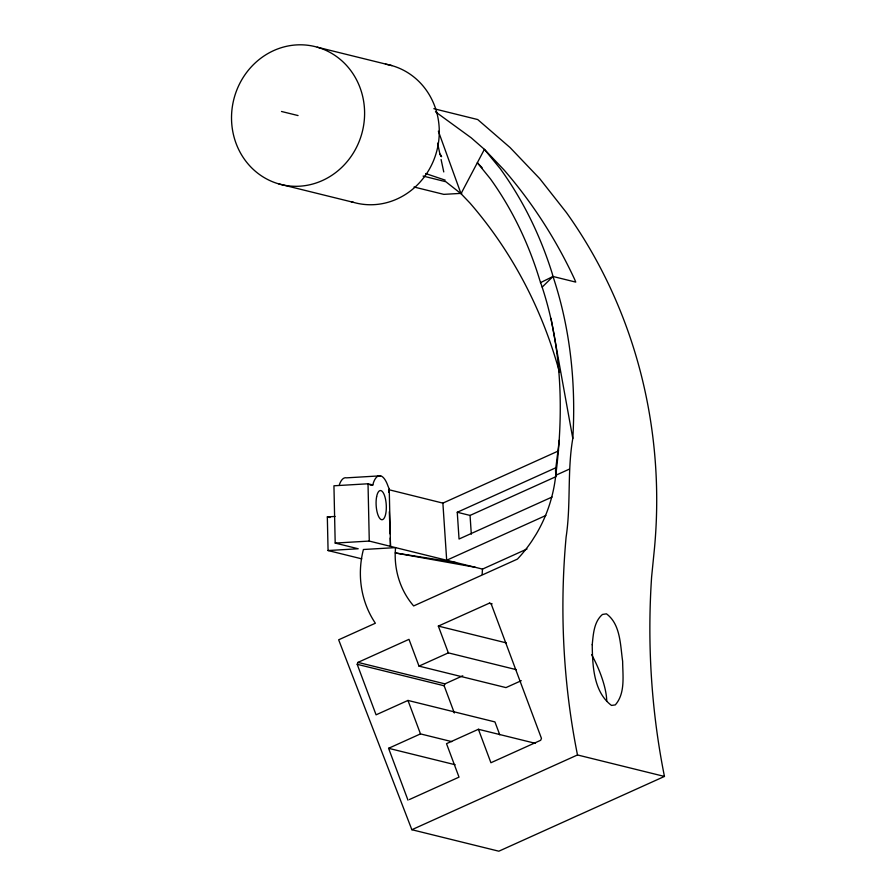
<?xml version="1.0" encoding="UTF-8"?>
<svg xmlns="http://www.w3.org/2000/svg" width="896" height="896" viewBox="0 0 896 896"><rect width="100%" height="100%" fill="white"/><g stroke="black" fill="none" stroke-linecap="round" stroke-linejoin="round"><path stroke-width="1.34" d="M527.016 549.002L482.507 569.094L395.528 547.613L363.418 549.506A88.245 82.32 -76.1 0 0 375.368 623.224L338.654 639.8L411.858 829.718L577.483 754.958A721.336 672.896 -76.1 0 1 566.104 537.118C571.054 504.381 567.134 471.083 572.802 438.435C576.072 383.813 570.371 328.507 553 276.483L552.227 273.526A525.885 404.354 -55.1 0 0 500.147 168.571L484.4 149.352L471.24 137.838L435.467 111.798M390.219 538.014L390.499 546.314L389.245 489.026L388.035 486.214A29.456 10.192 86.6 0 0 373.464 482.619L372.837 484.971L368.021 483.784L333.939 485.789L335.194 543.077L369.275 541.072L395.528 547.613L395.214 552.933A77.515 72.307 -76.1 0 0 413.65 605.942L517.418 559.104A136.629 127.456 -76.1 0 0 531.91 540.938L536.077 534.352A136.629 127.456 -76.1 0 0 555.744 475.294C564.122 410.189 561.949 342.597 539.818 280.325A514.27 389.334 -54.4 0 0 490.358 178.774L477.344 162.736L482.138 167.765M569.24 469.19L555.744 475.294L555.554 470.221L559.283 440.16M499.755 734.787L494.939 721.918L407.971 700.437L376.074 714.829L357.19 664.306L357.963 662.39L408.99 639.341L419.003 666.12L505.971 687.602L521.282 680.691M454.328 712.992L444.147 685.776L444.931 683.861L462.784 675.797M542.226 287.067L553 276.483L575.758 282.106L574.504 279.07A490.269 457.341 -76.1 0 0 503.877 169.77L484.4 149.352L461.014 193.682L470.019 203.123A441.762 412.093 -76.1 0 1 559.53 372.478M388.674 492.408L389.245 489.026M540.4 282.688L553 276.483M388.584 489.642L442.882 503.115L558.611 450.867M552.07 497.034L459.043 539.022L457.262 512.266L556.002 467.69M457.262 512.266L470.053 515.424L556.136 476.571M545.888 515.469L446.69 560.246L442.882 503.115M419.003 666.12L448.347 652.87L516.286 669.659M407.982 800.173L388.584 748.306L420.482 733.902L451.741 741.619M535.483 743.366L478.408 729.277L446.51 743.669L459.021 777.134L409.416 799.534M433.821 108.696L477.714 119.549L510.026 147.515L539.683 178.606L566.429 212.576A490.246 457.318 -76.1 0 1 654.416 548.901L651.616 576.867A721.168 672.739 -76.1 0 0 664.451 776.44L498.837 851.2L411.858 829.718M448.347 652.87L438.334 626.091L489.395 603.154L492.117 603.826M555.554 470.221L556.237 469.974M461.776 193.323L443.8 194.365L414.019 187.006M380.565 475.832L346.483 477.848A29.456 10.192 86.6 0 0 339.394 484.624M370.115 485.139L372.837 484.971M361.771 558.858L328.07 550.536L327.331 516.902L335.048 516.443M328.07 550.536L358.21 548.766L335.194 543.077M456.478 562.654L395.214 552.933L475.272 567.291M317.262 47.186A71.019 66.259 -76.1 0 1 343.627 165.525A71.019 66.259 -76.1 0 1 233.285 133.974A71.019 66.259 -76.1 0 1 317.262 47.186L391.933 65.621M281.49 111.474L298.054 115.562M278.858 183.938L353.539 202.373M327.331 516.902L330.03 517.563M438.334 626.091L506.274 642.88M357.963 662.39L444.931 683.861M357.19 664.306L444.147 685.776M577.483 754.958L664.451 776.44M388.584 748.306L455.179 764.747M423.069 176.053L445.872 181.742L461.014 193.682L438.368 131.174M425.656 173.544L445.245 180.163M489.395 603.154L491.176 603.915L541.453 738.371L540.68 740.286L490.918 762.742L478.408 729.277M441.538 156.699L439.992 154.392L437.573 143.192M407.971 700.437L420.482 733.902M441.09 159.499L443.766 171.942M551.029 318.371L572.802 438.435M470.053 515.424L471.307 534.162M389.334 511.762L390.085 533.87M368.021 483.784L369.275 541.072M482.182 574.414A77.515 72.307 -76.1 0 1 482.496 569.094M591.618 654.618A43.882 12.746 65.7 0 1 606.704 701.434M385.448 64.142A71.019 66.259 -76.1 0 1 437.002 150.136A71.019 66.259 -76.1 0 1 351.008 201.589M592.222 644.694C592.514 665.538 593.488 691.936 611.498 705.432L615.306 704.894C625.542 693.258 622.709 675.606 622.642 661.27C620.278 645.266 620.682 624.299 606.446 613.827L602.459 614.454C593.88 621.746 593.32 634.256 592.222 644.694M441.448 156.352L439.936 154.112L441.493 156.43M376.611 496.765A14.627 5.062 86.6 0 0 381.528 519.68A14.627 5.062 86.6 0 0 385.47 498.949A14.627 5.062 86.6 0 0 376.611 496.765"/></g></svg>
